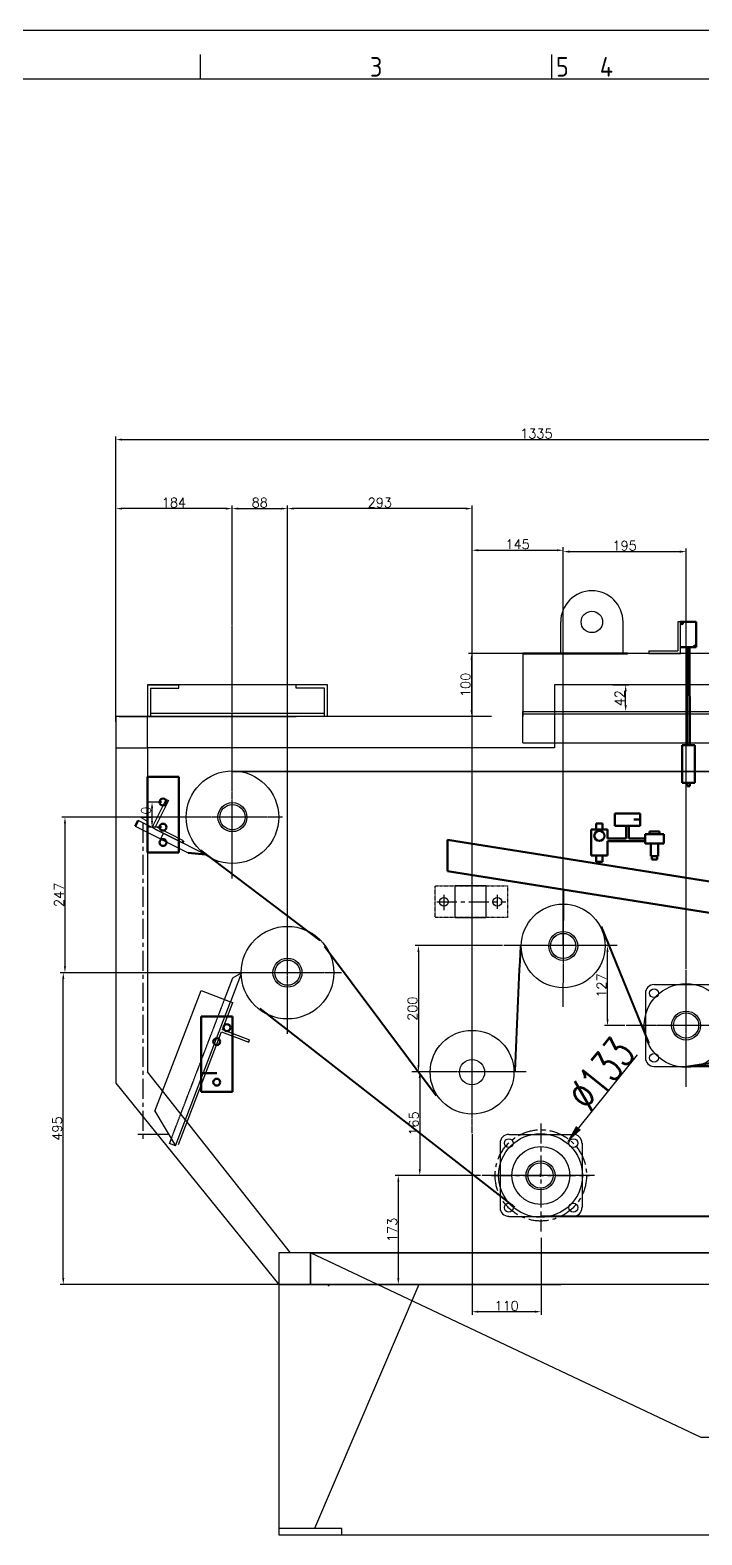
# Model space of a CAD drawing. Header units: inches. Extents: x -166203 to -65610, y -6981 to 11093.
# Drawn here: x -89611 to -88545, y 5193 to 7583 of the extents above; entities that cross this region are included whole.
import ezdxf
from ezdxf.enums import TextEntityAlignment as Align

# ---------------------------------------------------------------- set-up
doc = ezdxf.new("R2010")
doc.units = ezdxf.units.IN
doc.header["$MEASUREMENT"] = 0
doc.linetypes.add('CENTERX2', pattern=[101.6, 63.5, -12.7, 12.7, -12.7])
doc.linetypes.add('HIDDEN2', pattern=[0.1875, 0.125, -0.0625])
doc.layers.get('0').update_dxf_attribs({"lineweight": 25})
doc.layers.get('Defpoints').update_dxf_attribs({"color": 5})
doc.layers.add('BODY', color=4, linetype='Continuous', lineweight=50)
doc.layers.add('图层2', color=3, linetype='Continuous', lineweight=40)
for name, color, linetype in [('FRAME035', 2, 'Continuous'), ('ZHU', 7, 'Continuous'), ('中心线', 1, 'CENTERX2'), ('细线', 30, 'Continuous'), ('虚线', 3, 'HIDDEN2')]:
    doc.layers.add(name, color=color, linetype=linetype)
doc.styles.add('ISOCP', font='isocp.shx')
doc.styles.get("Standard").update_dxf_attribs({"font": 'txt.shx', "bigfont": 'whgtxt.shx'})
doc.styles.add('宋体', font='txt.shx', dxfattribs={"width": 0.7, "bigfont": 'whgtxt.shx'})
doc.dimstyles.new('ISO-25', dxfattribs={"dimscale": 0, "dimtxt": 50, "dimasz": 30, "dimexe": 1.25, "dimexo": 0.625, "dimgap": 1, "dimtad": 1, "dimdec": 0, "dimzin": 1, "dimdsep": 46, "dimtxsty": '宋体', "dimcen": 2.5, "dimclrd": 4, "dimclre": 4, "dimclrt": 4, "dimadec": 0, "dimazin": 0, "dimtfac": 1, "dimtdec": 0, "dimtofl": 0, "dimtmove": 0, "dimatfit": 3, "dimfxl": 0, "dimtolj": 1, "dimtzin": 1, "dimarcsym": 0})
doc.dimstyles.get("Standard").update_dxf_attribs({"dimtxt": 15, "dimasz": 10, "dimexe": 5, "dimexo": 2, "dimgap": 2, "dimtad": 1, "dimdec": 0, "dimzin": 0, "dimdsep": 46, "dimtxsty": 'Standard', "dimcen": 0.09, "dimclrd": 4, "dimclre": 4, "dimclrt": 4, "dimadec": 1, "dimazin": 0, "dimtfac": 1, "dimtdec": 0, "dimtofl": 0, "dimtmove": 0, "dimatfit": 3, "dimfxl": 0, "dimtolj": 1, "dimtzin": 0, "dimarcsym": 0})

# ---------------------------------------------------------------- blocks, each defined once
blk = doc.blocks.new('*D2')
at = {"layer": 'BODY', "color": 4, "lineweight": -2, "ltscale": 0.5}
for p, q in [((-89205, 6086.4), (-89563.9, 6086.4)), ((-89558.9, 5601.4), (-89558.9, 6076.4)), ((-89218.5, 5591.4), (-89563.9, 5591.4))]:
    blk.add_line(p, q, dxfattribs=at)
at = {"layer": 'BODY', "color": 4, "ltscale": 0.5}
for points in [[(-89560.5, 6076.4), (-89557.2, 6076.4), (-89558.9, 6086.4)], [(-89560.5, 5601.4), (-89557.2, 5601.4), (-89558.9, 5591.4)]]:
    blk.add_solid(points, dxfattribs=at)
at = {"layer": 'Defpoints', "color": 0, "ltscale": 0.5}
for p in [(-89558.9, 6086.4), (-89203, 6086.4), (-89216.5, 5591.4)]:
    blk.add_point(p, dxfattribs=at)
at = {"layer": 'BODY', "color": 4, "ltscale": 0.5, "insert": (-89568.4, 5838.9), "char_height": 15, "attachment_point": 5, "rotation": 90}
blk.add_mtext('\\A1;495', dxfattribs=at)
blk = doc.blocks.new('*D3')
at = {"layer": 'BODY', "color": 4, "lineweight": -2, "ltscale": 0.5}
for p, q in [((-89291, 6727.1), (-89291, 6828.4)), ((-89281, 6823.4), (-89213, 6823.4)), ((-89203, 6088.4), (-89203, 6828.4))]:
    blk.add_line(p, q, dxfattribs=at)
at = {"layer": 'BODY', "color": 4, "ltscale": 0.5}
for points in [[(-89281, 6825.1), (-89281, 6821.8), (-89291, 6823.4)], [(-89213, 6825.1), (-89213, 6821.8), (-89203, 6823.4)]]:
    blk.add_solid(points, dxfattribs=at)
at = {"layer": 'Defpoints', "color": 0, "ltscale": 0.5}
for p in [(-89203, 6823.4), (-89291, 6725.1), (-89203, 6086.4)]:
    blk.add_point(p, dxfattribs=at)
at = {"layer": 'BODY', "color": 4, "ltscale": 0.5, "insert": (-89247, 6832.9), "char_height": 15, "attachment_point": 5}
blk.add_mtext('\\A1;88', dxfattribs=at)
blk = doc.blocks.new('*D4')
at = {"layer": 'BODY', "color": 4, "lineweight": -2, "ltscale": 0.5}
for p, q in [((-89203, 6089.1), (-89203, 6828.4)), ((-88920.1, 6823.4), (-89193, 6823.4)), ((-88910.1, 5930.3), (-88910.1, 6828.4))]:
    blk.add_line(p, q, dxfattribs=at)
at = {"layer": 'BODY', "color": 4, "ltscale": 0.5}
for points in [[(-89193, 6825.1), (-89193, 6821.8), (-89203, 6823.4)], [(-88920.1, 6825.1), (-88920.1, 6821.8), (-88910.1, 6823.4)]]:
    blk.add_solid(points, dxfattribs=at)
at = {"layer": 'Defpoints', "color": 0, "ltscale": 0.5}
for p in [(-89203, 6823.4), (-89203, 6087.1), (-88910.1, 5928.3)]:
    blk.add_point(p, dxfattribs=at)
at = {"layer": 'BODY', "color": 4, "ltscale": 0.5, "insert": (-89056.5, 6832.9), "char_height": 15, "attachment_point": 5}
blk.add_mtext('\\A1;293', dxfattribs=at)
blk = doc.blocks.new('*D5')
at = {"layer": 'BODY', "color": 4, "lineweight": -2, "ltscale": 0.5}
for p, q in [((-88910.1, 6144.7), (-88910.1, 6762.3)), ((-88900.1, 6757.3), (-88775.4, 6757.3)), ((-88765.4, 6130.8), (-88765.4, 6762.3))]:
    blk.add_line(p, q, dxfattribs=at)
at = {"layer": 'BODY', "color": 4, "ltscale": 0.5}
for points in [[(-88900.1, 6759), (-88900.1, 6755.6), (-88910.1, 6757.3)], [(-88775.4, 6759), (-88775.4, 6755.6), (-88765.4, 6757.3)]]:
    blk.add_solid(points, dxfattribs=at)
at = {"layer": 'Defpoints', "color": 0, "ltscale": 0.5}
for p in [(-88765.4, 6757.3), (-88910.1, 6142.7), (-88765.4, 6128.8)]:
    blk.add_point(p, dxfattribs=at)
at = {"layer": 'BODY', "color": 4, "ltscale": 0.5, "insert": (-88837.7, 6766.8), "char_height": 15, "attachment_point": 5}
blk.add_mtext('\\A1;145', dxfattribs=at)
blk = doc.blocks.new('*D6')
at = {"layer": 'BODY', "color": 4, "lineweight": -2, "ltscale": 0.5}
for p, q in [((-88861.7, 6129.4), (-89000.2, 6129.4)), ((-88995.2, 6119.4), (-88995.2, 5939)), ((-88980.1, 5929), (-89000.2, 5929))]:
    blk.add_line(p, q, dxfattribs=at)
at = {"layer": 'BODY', "color": 4, "ltscale": 0.5}
for points in [[(-88996.8, 6119.4), (-88993.5, 6119.4), (-88995.2, 6129.4)], [(-88996.8, 5939), (-88993.5, 5939), (-88995.2, 5929)]]:
    blk.add_solid(points, dxfattribs=at)
at = {"layer": 'Defpoints', "color": 0, "ltscale": 0.5}
for p in [(-88859.7, 6129.4), (-88995.2, 5929), (-88978.1, 5929)]:
    blk.add_point(p, dxfattribs=at)
at = {"layer": 'BODY', "color": 4, "ltscale": 0.5, "insert": (-89004.7, 6029.2), "char_height": 15, "attachment_point": 5, "rotation": 90}
blk.add_mtext('\\A1;200', dxfattribs=at)
blk = doc.blocks.new('*D7')
at = {"layer": 'BODY', "color": 4, "lineweight": -2, "ltscale": 0.5}
for p, q in [((-88969.3, 5929), (-88998, 5929)), ((-88993, 5919), (-88993, 5774.4)), ((-88896.7, 5764.4), (-88998, 5764.4))]:
    blk.add_line(p, q, dxfattribs=at)
at = {"layer": 'BODY', "color": 4, "ltscale": 0.5}
for points in [[(-88994.7, 5919), (-88991.4, 5919), (-88993, 5929)], [(-88994.7, 5774.4), (-88991.4, 5774.4), (-88993, 5764.4)]]:
    blk.add_solid(points, dxfattribs=at)
at = {"layer": 'Defpoints', "color": 0, "ltscale": 0.5}
for p in [(-88967.3, 5929), (-88993, 5764.4), (-88894.7, 5764.4)]:
    blk.add_point(p, dxfattribs=at)
at = {"layer": 'BODY', "color": 4, "ltscale": 0.5, "insert": (-89002.5, 5846.7), "char_height": 15, "attachment_point": 5, "rotation": 90}
blk.add_mtext('\\A1;165', dxfattribs=at)
blk = doc.blocks.new('*D8')
at = {"layer": 'BODY', "color": 4, "lineweight": -2, "ltscale": 0.5}
for p, q in [((-88681.5, 6129.4), (-88700.1, 6129.4)), ((-88695.1, 6012.4), (-88695.1, 6119.4)), ((-88667.7, 6002.4), (-88700.1, 6002.4))]:
    blk.add_line(p, q, dxfattribs=at)
at = {"layer": 'BODY', "color": 4, "ltscale": 0.5}
for points in [[(-88696.7, 6119.4), (-88693.4, 6119.4), (-88695.1, 6129.4)], [(-88696.7, 6012.4), (-88693.4, 6012.4), (-88695.1, 6002.4)]]:
    blk.add_solid(points, dxfattribs=at)
at = {"layer": 'Defpoints', "color": 0, "ltscale": 0.5}
for p in [(-88695.1, 6129.4), (-88679.5, 6129.4), (-88665.7, 6002.4)]:
    blk.add_point(p, dxfattribs=at)
at = {"layer": 'BODY', "color": 4, "ltscale": 0.5, "insert": (-88704.6, 6065.9), "char_height": 15, "attachment_point": 5, "rotation": 90}
blk.add_mtext('\\A1;127', dxfattribs=at)
blk = doc.blocks.new('*D9')
at = {"layer": 'BODY', "color": 4, "lineweight": -2, "ltscale": 0.5}
for p, q in [((-88765.4, 6197.3), (-88765.4, 6760.1)), ((-88755.4, 6755.1), (-88580.4, 6755.1)), ((-88570.4, 6092.2), (-88570.4, 6760.1))]:
    blk.add_line(p, q, dxfattribs=at)
at = {"layer": 'BODY', "color": 4, "ltscale": 0.5}
for points in [[(-88755.4, 6756.8), (-88755.4, 6753.4), (-88765.4, 6755.1)], [(-88580.4, 6756.8), (-88580.4, 6753.4), (-88570.4, 6755.1)]]:
    blk.add_solid(points, dxfattribs=at)
at = {"layer": 'Defpoints', "color": 0, "ltscale": 0.5}
for p in [(-88570.4, 6755.1), (-88765.4, 6195.3), (-88570.4, 6090.2)]:
    blk.add_point(p, dxfattribs=at)
at = {"layer": 'BODY', "color": 4, "ltscale": 0.5, "insert": (-88667.9, 6764.6), "char_height": 15, "attachment_point": 5}
blk.add_mtext('\\A1;195', dxfattribs=at)
blk = doc.blocks.new('*D10')
at = {"layer": 'BODY', "color": 4, "lineweight": -2, "ltscale": 0.5}
for p, q in [((-88910.1, 5829.7), (-88910.1, 5542.9)), ((-88800.4, 5665.2), (-88800.4, 5542.9)), ((-88810.4, 5547.9), (-88900.1, 5547.9))]:
    blk.add_line(p, q, dxfattribs=at)
at = {"layer": 'BODY', "color": 4, "ltscale": 0.5}
for points in [[(-88900.1, 5549.6), (-88900.1, 5546.3), (-88910.1, 5547.9)], [(-88810.4, 5549.6), (-88810.4, 5546.3), (-88800.4, 5547.9)]]:
    blk.add_solid(points, dxfattribs=at)
at = {"layer": 'Defpoints', "color": 0, "ltscale": 0.5}
for p in [(-88910.1, 5831.7), (-88800.4, 5667.2), (-88910.1, 5547.9)]:
    blk.add_point(p, dxfattribs=at)
at = {"layer": 'BODY', "color": 4, "ltscale": 0.5, "insert": (-88855.2, 5557.4), "char_height": 15, "attachment_point": 5}
blk.add_mtext('\\A1;110', dxfattribs=at)
blk = doc.blocks.new('*D11')
at = {"layer": 'BODY', "color": 4, "lineweight": -2, "ltscale": 0.5}
for p, q in [((-89475.4, 6591.3), (-89475.4, 6938)), ((-89465.4, 6933), (-88150.4, 6933)), ((-88140.4, 6438.2), (-88140.4, 6938))]:
    blk.add_line(p, q, dxfattribs=at)
at = {"layer": 'BODY', "color": 4, "ltscale": 0.5}
for points in [[(-89465.4, 6934.7), (-89465.4, 6931.4), (-89475.4, 6933)], [(-88150.4, 6934.7), (-88150.4, 6931.4), (-88140.4, 6933)]]:
    blk.add_solid(points, dxfattribs=at)
at = {"layer": 'Defpoints', "color": 0, "ltscale": 0.5}
for p in [(-88140.4, 6933), (-89475.4, 6589.3), (-88140.4, 6436.2)]:
    blk.add_point(p, dxfattribs=at)
at = {"layer": 'BODY', "color": 4, "ltscale": 0.5, "insert": (-88807.9, 6942.5), "char_height": 15, "attachment_point": 5}
blk.add_mtext('\\A1;1335', dxfattribs=at)
blk = doc.blocks.new('*D16')
at = {"layer": 'BODY', "color": 4, "lineweight": -2, "ltscale": 0.5}
for p, q in [((-89475.4, 6484.6), (-89475.4, 6828.4)), ((-89301, 6823.4), (-89465.4, 6823.4)), ((-89291, 6727.1), (-89291, 6828.4))]:
    blk.add_line(p, q, dxfattribs=at)
at = {"layer": 'BODY', "color": 4, "ltscale": 0.5}
for points in [[(-89465.4, 6825.1), (-89465.4, 6821.8), (-89475.4, 6823.4)], [(-89301, 6825.1), (-89301, 6821.8), (-89291, 6823.4)]]:
    blk.add_solid(points, dxfattribs=at)
at = {"layer": 'Defpoints', "color": 0, "ltscale": 0.5}
for p in [(-89475.4, 6823.4), (-89291, 6725.1), (-89475.4, 6482.6)]:
    blk.add_point(p, dxfattribs=at)
at = {"layer": 'BODY', "color": 4, "ltscale": 0.5, "insert": (-89383.2, 6832.9), "char_height": 15, "attachment_point": 5}
blk.add_mtext('\\A1;184', dxfattribs=at)
blk = doc.blocks.new('*D17')
at = {"layer": 'BODY', "color": 4, "lineweight": -2, "ltscale": 0.5}
for p, q in [((-88966.2, 5764.4), (-89032.1, 5764.4)), ((-89027.1, 5754.4), (-89027.1, 5601.4)), ((-88959, 5591.4), (-89032.1, 5591.4))]:
    blk.add_line(p, q, dxfattribs=at)
at = {"layer": 'BODY', "color": 4, "ltscale": 0.5}
for points in [[(-89028.8, 5754.4), (-89025.4, 5754.4), (-89027.1, 5764.4)], [(-89028.8, 5601.4), (-89025.4, 5601.4), (-89027.1, 5591.4)]]:
    blk.add_solid(points, dxfattribs=at)
at = {"layer": 'Defpoints', "color": 0, "ltscale": 0.5}
for p in [(-88964.2, 5764.4), (-89027.1, 5591.4), (-88957, 5591.4)]:
    blk.add_point(p, dxfattribs=at)
at = {"layer": 'BODY', "color": 4, "ltscale": 0.5, "insert": (-89036.6, 5677.9), "char_height": 15, "attachment_point": 5, "rotation": 90}
blk.add_mtext('\\A1;173', dxfattribs=at)
blk = doc.blocks.new('*D21')
at = {"layer": 'BODY', "color": 4, "lineweight": -2, "ltscale": 0.5}
for p, q in [((-89377.4, 6333.4), (-89561.2, 6333.4)), ((-89556.2, 6323.4), (-89556.2, 6096.4)), ((-89520, 6086.4), (-89561.2, 6086.4))]:
    blk.add_line(p, q, dxfattribs=at)
at = {"layer": 'BODY', "color": 4, "ltscale": 0.5}
for points in [[(-89557.8, 6323.4), (-89554.5, 6323.4), (-89556.2, 6333.4)], [(-89557.8, 6096.4), (-89554.5, 6096.4), (-89556.2, 6086.4)]]:
    blk.add_solid(points, dxfattribs=at)
at = {"layer": 'Defpoints', "color": 0, "ltscale": 0.5}
for p in [(-89375.4, 6333.4), (-89556.2, 6086.4), (-89518, 6086.4)]:
    blk.add_point(p, dxfattribs=at)
at = {"layer": 'BODY', "color": 4, "ltscale": 0.5, "insert": (-89565.7, 6209.9), "char_height": 15, "attachment_point": 5, "rotation": 90}
blk.add_mtext('\\A1;247', dxfattribs=at)
blk = doc.blocks.new('*D22')
at = {"color": 4, "lineweight": -2, "ltscale": 0.5}
for p, q in [((-88648.1, 5955.8), (-88741.1, 5839.8)), ((-88803.9, 5764.4), (-88798.9, 5764.4)), ((-88801.4, 5761.9), (-88801.4, 5766.9))]:
    blk.add_line(p, q, dxfattribs=at)
at = {"color": 4, "ltscale": 0.5}
blk.add_solid([(-88745, 5842.9), (-88737.2, 5836.7), (-88759.8, 5816.4)], dxfattribs=at)
at = {"layer": 'Defpoints', "color": 0, "ltscale": 0.5}
for p in [(-88759.8, 5816.4), (-88842.9, 5712.5)]:
    blk.add_point(p, dxfattribs=at)
at = {"color": 4, "ltscale": 0.5, "insert": (-88705.5, 5925.8), "char_height": 50, "attachment_point": 5, "rotation": 51.3201, "style": '宋体'}
blk.add_mtext('\\A1;∅133', dxfattribs=at)
blk = doc.blocks.new('*D55')
at = {"color": 4, "lineweight": -2, "ltscale": 0.5}
for p, q in [((-88821.9, 6593.4), (-88915.8, 6593.4)), ((-88910.8, 6583.4), (-88910.8, 6503.4)), ((-88911.1, 6493.4), (-88915.8, 6493.4))]:
    blk.add_line(p, q, dxfattribs=at)
at = {"color": 4, "ltscale": 0.5}
for points in [[(-88912.5, 6583.4), (-88909.1, 6583.4), (-88910.8, 6593.4)], [(-88912.5, 6503.4), (-88909.1, 6503.4), (-88910.8, 6493.4)]]:
    blk.add_solid(points, dxfattribs=at)
at = {"layer": 'Defpoints', "color": 0, "ltscale": 0.5}
for p in [(-88819.9, 6593.4), (-88910.8, 6493.4), (-88909.1, 6493.4)]:
    blk.add_point(p, dxfattribs=at)
at = {"color": 4, "ltscale": 0.5, "insert": (-88920.3, 6543.4), "char_height": 15, "attachment_point": 5, "rotation": 90}
blk.add_mtext('\\A1;100', dxfattribs=at)
blk = doc.blocks.new('*D248')
at = {"color": 4, "lineweight": -2, "ltscale": 0.5}
for p, q in [((-89402.4, 6357.4), (-89423, 6357.4)), ((-89418, 6327.5), (-89418, 6347.4)), ((-89402.4, 6317.5), (-89423, 6317.5))]:
    blk.add_line(p, q, dxfattribs=at)
at = {"color": 4, "ltscale": 0.5}
for points in [[(-89419.6, 6347.4), (-89416.3, 6347.4), (-89418, 6357.4)], [(-89419.6, 6327.5), (-89416.3, 6327.5), (-89418, 6317.5)]]:
    blk.add_solid(points, dxfattribs=at)
at = {"layer": 'Defpoints', "color": 0, "ltscale": 0.5}
for p in [(-89418, 6357.4), (-89400.4, 6357.4), (-89400.4, 6317.5)]:
    blk.add_point(p, dxfattribs=at)
at = {"color": 4, "ltscale": 0.5, "insert": (-89427.5, 6337.5), "char_height": 15, "attachment_point": 5, "rotation": 90}
blk.add_mtext('\\A1;40', dxfattribs=at)
blk = doc.blocks.new('*D280')
at = {"layer": 'Defpoints', "color": 0, "ltscale": 0.5}
for p in [(-88688.7, 6543.4), (-88666.3, 6543.4), (-88688.6, 6501.4)]:
    blk.add_point(p, dxfattribs=at)
at = {"layer": '图层2', "color": 4, "lineweight": -2, "ltscale": 0.5}
for p, q in [((-88686.7, 6543.4), (-88661.3, 6543.4)), ((-88666.3, 6511.4), (-88666.3, 6533.4)), ((-88686.6, 6501.4), (-88661.3, 6501.4))]:
    blk.add_line(p, q, dxfattribs=at)
at = {"layer": '图层2', "color": 4, "ltscale": 0.5}
for points in [[(-88667.9, 6533.4), (-88664.6, 6533.4), (-88666.3, 6543.4)], [(-88667.9, 6511.4), (-88664.6, 6511.4), (-88666.3, 6501.4)]]:
    blk.add_solid(points, dxfattribs=at)
at = {"layer": '图层2', "color": 4, "ltscale": 0.5, "insert": (-88675.8, 6522.4), "char_height": 15, "attachment_point": 5, "rotation": 90}
blk.add_mtext('\\A1;42', dxfattribs=at)

msp = doc.modelspace()

# ---------------------------------------------------------------- linework, layer by layer
at = {"color": 3, "linetype": 'Continuous'}
for p, q in [((-89341.1, 7505.6), (-89341.1, 7544.5)), ((-88783.2, 7505.6), (-88783.2, 7544.5))]:
    msp.add_line(p, q, dxfattribs=at)
at = {"color": 2, "linetype": 'Continuous'}
msp.add_line((-85795.5, 7505.6), (-93710.2, 7505.6), dxfattribs=at)
at = {"ltscale": 0.03}
for p, q in [((-87375.4, 6593.4), (-88829.4, 6593.4)), ((-88829.4, 6593.4), (-88829.4, 6493.4)), ((-87425.4, 6543.4), (-88779.4, 6543.4)), ((-88779.4, 6543.4), (-88779.4, 6493.4)), ((-88879.4, 6493.4), (-89475.4, 6493.4)), ((-89475.4, 6493.4), (-89475.4, 5910.8)), ((-88779.4, 6493.4), (-88779.4, 6443.4)), ((-88829.4, 6443.4), (-89425.4, 6443.4)), ((-89425.4, 6443.4), (-89425.4, 5928.8)), ((-88779.4, 6443.4), (-88829.4, 6443.4)), ((-89475.4, 5910.8), (-89216.5, 5591.4)), ((-87425.4, 5641.4), (-89198, 5641.4)), ((-87375.4, 5591.4), (-89216.5, 5591.4)), ((-89216.5, 5591.4), (-89216.5, 5193.4)), ((-89216.5, 5591.4), (-88769.4, 5591.4)), ((-88994.6, 5591.4), (-89160.3, 5203.4)), ((-89216.5, 5193.4), (-87360, 5193.4)), ((-89216.5, 5193.4), (-89116.5, 5193.4))]:
    msp.add_line(p, q, dxfattribs=at)
at = {"ltscale": 0.5}
for p, q in [((-89289.7, 6078.3), (-89275.9, 6086.4)), ((-88634.9, 6053.7), (-88634.9, 5951.2)), ((-88621.2, 6067.4), (-88518.7, 6067.4)), ((-88621.2, 5937.4), (-88518.7, 5937.4)), ((-89391.6, 5829.6), (-89440.4, 5829.6)), ((-88865.5, 5815.7), (-88865.5, 5713.2)), ((-88851.8, 5829.4), (-88749.3, 5829.4)), ((-88735.5, 5815.7), (-88735.5, 5713.2)), ((-88851.8, 5699.4), (-88749.3, 5699.4)), ((-89116.5, 5203.4), (-89216.5, 5203.4)), ((-89116.5, 5193.4), (-89116.5, 5203.4))]:
    msp.add_line(p, q, dxfattribs=at)
at = {"ltscale": 2}
for p, q in [((-88546.6, 5348.3), (-89166.5, 5641.4)), ((-88428.2, 5348.3), (-88546.6, 5348.3))]:
    msp.add_line(p, q, dxfattribs=at)
at = {"ltscale": 0.5}
for centre, radius in [((-88954.7, 6198.9), 7), ((-88870, 6198.9), 7), ((-88621.2, 6053.7), 7), ((-88621.2, 5951.2), 7), ((-88851.8, 5815.7), 7), ((-88800.9, 5764.4), 46), ((-88749.3, 5815.7), 7), ((-88851.8, 5713.2), 7), ((-88749.3, 5713.2), 7)]:
    msp.add_circle(centre, radius, dxfattribs=at)
for centre, start, end in [((-88621.2, 6053.7), 90, 180), ((-88621.2, 5951.2), 180, 270), ((-88851.8, 5815.7), 90, 180), ((-88749.3, 5815.7), 360, 90), ((-88851.8, 5713.2), 180, 270), ((-88749.3, 5713.2), 270, 0)]:
    msp.add_arc(centre, 13.7, start, end, dxfattribs=at)
at = {"layer": 'BODY', "ltscale": 2}
for p, q in [((-88579.4, 6643.4), (-88554.4, 6643.4)), ((-88554.4, 6643.4), (-88554.4, 6603.4)), ((-88554.4, 6603.4), (-88579.4, 6603.4)), ((-88579.4, 6603.4), (-88559.4, 6603.4)), ((-88579.4, 6603.4), (-88559.4, 6603.4)), ((-88579.4, 6603.4), (-88566.9, 6603.4)), ((-88568.9, 6603.4), (-88568.6, 6447.7)), ((-88564.9, 6603.4), (-88564.6, 6447.7)), ((-88829.4, 6593.4), (-88663.4, 6593.4)), ((-88576.5, 6427.7), (-88576.5, 6447.7)), ((-88576.5, 6447.7), (-88556.5, 6447.7)), ((-88556.5, 6447.7), (-88556.5, 6387.7)), ((-88576.5, 6387.7), (-88576.5, 6427.7)), ((-88568.5, 6407.7), (-88568.5, 6407.7)), ((-88564.5, 6407.7), (-88564.5, 6407.7)), ((-89425.4, 6397.4), (-89375.4, 6397.4)), ((-89425.4, 6277.4), (-89425.4, 6397.4)), ((-89425.4, 6397.4), (-89400.4, 6397.4)), ((-89375.4, 6397.4), (-89375.4, 6277.4)), ((-88566.5, 6387.7), (-88576.5, 6387.7)), ((-88568.6, 6387.7), (-88568.6, 6382.7)), ((-88568.6, 6382.7), (-88564.6, 6382.7)), ((-88568.5, 6387.7), (-88566.5, 6387.7)), ((-88566.5, 6387.7), (-88556.5, 6387.7)), ((-88564.6, 6382.7), (-88564.6, 6387.7)), ((-88663.4, 6339.4), (-88683.4, 6339.4)), ((-88683.4, 6339.4), (-88683.4, 6319.4)), ((-88643.4, 6339.4), (-88663.4, 6339.4)), ((-88643.4, 6319.4), (-88643.4, 6339.4)), ((-89440.2, 6328), (-89444.6, 6319)), ((-88695.2, 6313.7), (-88720.9, 6313.7)), ((-88720.9, 6313.7), (-88720.9, 6272.3)), ((-88708, 6323.2), (-88713, 6323.2)), ((-88713, 6323.2), (-88713, 6313.7)), ((-88695.2, 6313.7), (-88708.2, 6313.7)), ((-88708, 6323.2), (-88703, 6323.2)), ((-88703, 6323.2), (-88703, 6313.7)), ((-88695.2, 6299.5), (-88695.2, 6313.7)), ((-88683.4, 6319.4), (-88643.4, 6319.4)), ((-88665.4, 6319.4), (-88665.4, 6299.5)), ((-88661.4, 6319.4), (-88661.4, 6299.5)), ((-88643.4, 6329.4), (-88653.4, 6329.4)), ((-88628.6, 6306.6), (-88628.6, 6310.6)), ((-88628.6, 6310.6), (-88612.6, 6310.6)), ((-88612.6, 6310.6), (-88612.6, 6306.6)), ((-89367.8, 6296), (-89369.6, 6292.5)), ((-88949.1, 6297.5), (-88949.1, 6247.5)), ((-88949.1, 6297.5), (-88468.4, 6221.1)), ((-88694.3, 6299.5), (-88695.2, 6299.5)), ((-88695.2, 6289.2), (-88695.2, 6295.5)), ((-88694.3, 6295.5), (-88695.2, 6295.5)), ((-88695.2, 6289.2), (-88695.2, 6285.2)), ((-88675.4, 6299.5), (-88694.3, 6299.5)), ((-88675.4, 6295.5), (-88694.3, 6295.5)), ((-88665.4, 6299.5), (-88675.4, 6299.5)), ((-88665.4, 6295.5), (-88675.4, 6295.5)), ((-88665.4, 6295.5), (-88635.5, 6295.5)), ((-88661.4, 6299.5), (-88635.5, 6299.5)), ((-88635.5, 6291.4), (-88635.5, 6306.6)), ((-88635.5, 6306.6), (-88605.7, 6306.6)), ((-88635.5, 6306.6), (-88620.5, 6306.6)), ((-88605.7, 6291.4), (-88635.5, 6291.4)), ((-88620.6, 6306.6), (-88628.6, 6306.6)), ((-88620.5, 6291.4), (-88626.5, 6291.4)), ((-88626.5, 6291.4), (-88626.5, 6281.4)), ((-88614.5, 6271.4), (-88614.5, 6291.4)), ((-88605.7, 6306.6), (-88605.7, 6291.4)), ((-89375.4, 6277.4), (-89425.4, 6277.4)), ((-89425.4, 6277.4), (-89400.4, 6277.4)), ((-89425.4, 6277.4), (-89416.4, 6277.4)), ((-89416.4, 6277.4), (-89410.9, 6277.4)), ((-89333, 6274), (-89360.7, 6276.8)), ((-88720.9, 6272.3), (-88695.2, 6272.3)), ((-88713, 6272.3), (-88713, 6262.3)), ((-88713, 6262.3), (-88703, 6262.3)), ((-88703, 6262.3), (-88703, 6272.3)), ((-88695.2, 6285.2), (-88695.2, 6272.3)), ((-88626.5, 6281.4), (-88626.5, 6271.4)), ((-88626.5, 6271.4), (-88620.5, 6271.4)), ((-88624.5, 6271.2), (-88624.5, 6271.4)), ((-88624.5, 6271.2), (-88624.5, 6266.2)), ((-88624.5, 6266.2), (-88616.5, 6266.2)), ((-88620.5, 6271.4), (-88614.5, 6271.4)), ((-88616.5, 6266.2), (-88616.5, 6271.4)), ((-88949.1, 6247.5), (-88468.4, 6171.1)), ((-89340.2, 5896.9), (-89340.2, 6016.9)), ((-89290.2, 6016.9), (-89290.2, 5896.9)), ((-89340.2, 5926.9), (-89315.2, 5926.9)), ((-89290.2, 5896.9), (-89340.2, 5896.9))]:
    msp.add_line(p, q, dxfattribs=at)
at = {"layer": 'BODY', "ltscale": 0.5}
msp.add_line((-89340.2, 6016.9), (-89290.2, 6016.9), dxfattribs=at)
at = {"layer": 'BODY', "ltscale": 2}
for centre, radius in [((-88576.6, 6641.4), 1.33), ((-88556.6, 6605.1), 0.942), ((-89400.4, 6357.4), 5.5), ((-89400.4, 6317.5), 5.5), ((-88708, 6303.7), 8), ((-89400.4, 6293.1), 5.5), ((-89299.1, 5999.1), 5.5), ((-89299.1, 5999.1), 5.5), ((-89315.2, 5976.9), 5.5), ((-89315.2, 5912.5), 5.5)]:
    msp.add_circle(centre, radius, dxfattribs=at)
at = {"layer": 'FRAME035', "color": 3}
msp.add_line((-93787.9, 7583.4), (-85717.7, 7583.4), dxfattribs=at)
at = {"layer": 'FRAME035', "ltscale": 2}
for p, q in [((-89417.8, 6316.7), (-89395.4, 6361.4)), ((-89391.8, 6359.6), (-89412.4, 6318.5)), ((-89395.4, 6361.4), (-89391.8, 6359.6)), ((-89444.6, 6319), (-89360.7, 6276.8)), ((-89332.9, 6274.1), (-89440.2, 6328)), ((-89414.2, 6314.9), (-89369.6, 6292.5)), ((-89367.8, 6296), (-89412.4, 6318.5)), ((-89399.9, 6307.7), (-89404.4, 6298.8)), ((-88949.1, 6297.5), (-88468.4, 6221.1)), ((-89338.8, 6274), (-89338.7, 6274.1)), ((-89302.9, 6043.8), (-89289.7, 6078.3)), ((-89275.9, 6086.4), (-89293.5, 6040.3)), ((-89390.3, 5815), (-89386.2, 5825.6)), ((-89380.9, 5811.4), (-89390.3, 5815)), ((-89139.7, 5591.4), (-89137, 5589.2))]:
    msp.add_line(p, q, dxfattribs=at)
at = {"layer": 'ZHU', "ltscale": 2}
for p, q in [((-89198, 5641.4), (-89425.4, 5928.8)), ((-89166.5, 5641.4), (-89166.5, 5591.4)), ((-89166.5, 5641.4), (-88253.4, 5641.4))]:
    msp.add_line(p, q, dxfattribs=at)
at = {"layer": '中心线', "ltscale": 0.04}
for p, q in [((-89291, 6236.2), (-89291, 6743.4)), ((-89211.1, 6333.4), (-89392.3, 6333.4)), ((-88765.4, 6032.1), (-88764.4, 6217.1)), ((-89203, 5989.2), (-89203, 6174.2)), ((-88679.5, 6129.4), (-88859.7, 6129.4)), ((-89117.1, 6086.4), (-89298.3, 6086.4)), ((-88570.4, 5905.2), (-88570.4, 6090.2)), ((-88910.1, 5831.7), (-88910.1, 6016.7)), ((-88484.5, 6002.4), (-88665.7, 6002.4)), ((-88824.2, 5929), (-89005.4, 5929)), ((-88715.5, 5764.4), (-88894.7, 5764.4))]:
    msp.add_line(p, q, dxfattribs=at)
at = {"layer": '中心线', "ltscale": 0.5}
for p, q in [((-89432.5, 6324.1), (-89432.5, 5816.1)), ((-88966.2, 6198.9), (-88856.5, 6198.9)), ((-88954.7, 6209.9), (-88954.7, 6185.5)), ((-88870, 6209.9), (-88870, 6187.8)), ((-88800.9, 5847), (-88800.9, 5675.2)), ((-88879.3, 5764.4), (-88723.4, 5764.4))]:
    msp.add_line(p, q, dxfattribs=at)
msp.add_circle((-88800.9, 5764.4), 72.5, dxfattribs=at)
at = {"layer": '图层2', "ltscale": 2}
for p, q in [((-89290.4, 6406.4), (-88140.4, 6405.4)), ((-89340.8, 6280.7), (-89151.4, 6137.3)), ((-89144.1, 6128.7), (-88967, 5891.1)), ((-87619.6, 6084.2), (-88570.4, 5936.6)), ((-88842, 5713.7), (-89246.6, 6029.7)), ((-88570.4, 5936.6), (-87658.1, 6003.5)), ((-87989.4, 5699.4), (-88801.4, 5699.4))]:
    msp.add_line(p, q, dxfattribs=at)
msp.add_lwpolyline([(-88628.9, 5974.1), (-88704.8, 6159.8), (-88704.8, 6159.8)], dxfattribs=at)
msp.add_spline([(-88833.4, 6128.8), (-88842.1, 5930.1)], degree=3, dxfattribs=at)
at = {"layer": '细线', "ltscale": 2}
for p, q in [((-88769.4, 6593.4), (-88769.4, 6643.4)), ((-88670.4, 6593.4), (-88670.4, 6643.4)), ((-88579.4, 6643.4), (-88583.4, 6643.4)), ((-88583.4, 6643.4), (-88583.4, 6597.4)), ((-88579.4, 6593.4), (-88579.4, 6643.4)), ((-88629.4, 6597.4), (-88583.4, 6597.4)), ((-88629.4, 6597.4), (-88629.4, 6593.4)), ((-88769.4, 6593.4), (-88670.4, 6593.4)), ((-88769.4, 6593.4), (-88724.9, 6593.4)), ((-88769.4, 6593.4), (-88719.9, 6593.4)), ((-88629.4, 6593.4), (-88579.4, 6593.4)), ((-89139.4, 6543.4), (-89425.4, 6543.4)), ((-89425.4, 6543.4), (-89425.4, 6493.4)), ((-89425.4, 6543.4), (-89375.4, 6543.4)), ((-89420.4, 6538.4), (-89375.4, 6538.4)), ((-89420.4, 6538.4), (-89420.4, 6493.4)), ((-89375.4, 6538.4), (-89375.4, 6543.4)), ((-89189.4, 6543.4), (-89239.4, 6543.4)), ((-89189.4, 6538.4), (-89189.4, 6543.4)), ((-89144.4, 6538.4), (-89189.4, 6538.4)), ((-89144.4, 6493.4), (-89144.4, 6538.4)), ((-89139.4, 6493.4), (-89139.4, 6543.4)), ((-88829.4, 6501.4), (-88129.4, 6501.4)), ((-88829.4, 6451.4), (-88829.4, 6501.4)), ((-89470.4, 6493.4), (-89189.4, 6493.4)), ((-89420.4, 6493.4), (-89425.4, 6493.4)), ((-89420.4, 6498.4), (-89144.4, 6498.4)), ((-88829.4, 6497.4), (-88129.4, 6497.4)), ((-88829.4, 6451.4), (-88130.4, 6451.4)), ((-89413.4, 5866.6), (-89340.2, 6058.1)), ((-89340.2, 6058.1), (-89293.5, 6040.2)), ((-89380.9, 5811.4), (-89293.5, 6040.3)), ((-89306.2, 5995.9), (-89289.8, 6038.9)), ((-89293.5, 6040.3), (-89289.8, 6038.9)), ((-88570.4, 6002.4), (-88570.4, 6002.4)), ((-89375.8, 5813.7), (-89307.6, 5992.2)), ((-89307.6, 5992.2), (-89264.6, 5975.8)), ((-89306.2, 5995.9), (-89263.2, 5979.5)), ((-89264.6, 5975.8), (-89263.2, 5979.5)), ((-89413.4, 5866.6), (-89380.9, 5811.4)), ((-89380.9, 5811.4), (-89366.6, 5848.8)), ((-89380.9, 5811.4), (-89366.6, 5848.8)), ((-89380.9, 5811.4), (-89366.6, 5848.8))]:
    msp.add_line(p, q, dxfattribs=at)
for centre, radius in [((-88719.9, 6643.4), 17), ((-89290.4, 6333.4), 73.5), ((-89290.4, 6333.4), 23), ((-89290.4, 6333.4), 20), ((-88765.4, 6128.8), 66.5), ((-89203, 6086.4), 73.5), ((-88765.4, 6128.8), 23), ((-88765.4, 6128.8), 20), ((-89203, 6086.4), 23), ((-89203, 6086.4), 20), ((-88570.4, 6002.4), 66.5), ((-88570.4, 6002.4), 23), ((-88570.4, 6002.4), 20), ((-88910.1, 5928.3), 66.5), ((-88910.1, 5928.3), 20), ((-88801.4, 5764.4), 66.5), ((-88801.4, 5764.4), 23), ((-88801.4, 5764.4), 20)]:
    msp.add_circle(centre, radius, dxfattribs=at)
msp.add_arc((-88719.9, 6643.4), 49.5, 0, 180, dxfattribs=at)
at = {"layer": '虚线', "ltscale": 2}
for p, q in [((-89450.4, 6493.4), (-89475.4, 6493.4)), ((-89475.4, 6493.4), (-89475.4, 6443.4)), ((-89425.4, 6493.4), (-89450.4, 6493.4)), ((-89425.4, 6443.4), (-89425.4, 6493.4)), ((-89475.4, 6443.4), (-89425.4, 6443.4)), ((-88912.4, 6224.1), (-88937.4, 6224.1)), ((-88937.4, 6224.1), (-88937.4, 6174.1)), ((-88887.4, 6224.1), (-88912.4, 6224.1)), ((-88887.4, 6174.1), (-88887.4, 6224.1)), ((-88937.4, 6174.1), (-88887.4, 6174.1)), ((-89387.4, 5822.5), (-89302.8, 6043.9)), ((-89191.5, 5641.4), (-89216.5, 5641.4)), ((-89216.5, 5641.4), (-89216.5, 5591.4)), ((-89166.5, 5641.4), (-89191.5, 5641.4)), ((-89166.5, 5591.4), (-89166.5, 5641.4)), ((-89216.5, 5591.4), (-89166.5, 5591.4))]:
    msp.add_line(p, q, dxfattribs=at)
at = {"layer": '虚线', "ltscale": 0.5}
msp.add_lwpolyline([(-88968.5, 6224.3), (-88853.6, 6224.3), (-88853.6, 6174.1), (-88968.5, 6174.1)], close=True, dxfattribs=at)

# ---------------------------------------------------------------- texts
at = {"color": 3, "linetype": 'Continuous', "style": 'ISOCP'}
for s, p in [('3', (-89062.2, 7525.1)), ('5', (-88766.7, 7525.1)), ('4', (-88696.8, 7525.1))]:
    msp.add_text(s, height=31.1, dxfattribs=at).set_placement(p, align=Align.MIDDLE)

# ---------------------------------------------------------------- dimensions: what is measured, and where the dimension line sits
at = {"ltscale": 0.5}
for base, p1, p2, picture, middle in [((-88910.8, 6493.4), (-88819.9, 6593.4), (-88909.1, 6493.4), '*D55', (-88920.3, 6543.4)), ((-89418, 6357.4), (-89400.4, 6317.5), (-89400.4, 6357.4), '*D248', (-89427.5, 6337.5))]:
    dim = msp.add_linear_dim(base=base, p1=p1, p2=p2, angle=90, dimstyle='Standard', dxfattribs=at)
    dim.commit()
    dim.dimension.update_dxf_attribs({"geometry": picture, "text_midpoint": middle})
dim = msp.add_diameter_dim_2p(p1=(-88842.9, 5712.5), p2=(-88759.8, 5816.4), dimstyle='ISO-25', override={"dimscale": 1}, dxfattribs=at)
dim.commit()
dim.dimension.update_dxf_attribs({"geometry": '*D22', "text_midpoint": (-88705.5, 5925.8)})
at = {"layer": 'BODY', "ltscale": 10}
for base, p1, p2, picture, middle in [((-88140.4, 6933), (-89475.4, 6589.3), (-88140.4, 6436.2), '*D11', (-88807.9, 6942.5)), ((-89475.4, 6823.4), (-89291, 6725.1), (-89475.4, 6482.6), '*D16', (-89383.2, 6832.9)), ((-88570.4, 6755.1), (-88765.4, 6195.3), (-88570.4, 6090.2), '*D9', (-88667.9, 6764.6)), ((-88910.1, 5547.9), (-88800.4, 5667.2), (-88910.1, 5831.7), '*D10', (-88855.2, 5557.4))]:
    dim = msp.add_linear_dim(base=base, p1=p1, p2=p2, dimstyle='Standard', dxfattribs=at)
    dim.commit()
    dim.dimension.update_dxf_attribs({"geometry": picture, "text_midpoint": middle})
at = {"layer": 'BODY', "ltscale": 2}
for base, p1, p2, picture, middle in [((-89203, 6823.4), (-89291, 6725.1), (-89203, 6086.4), '*D3', (-89247, 6832.9)), ((-89203, 6823.4), (-88910.1, 5928.3), (-89203, 6087.1), '*D4', (-89056.5, 6832.9)), ((-88765.4, 6757.3), (-88910.1, 6142.7), (-88765.4, 6128.8), '*D5', (-88837.7, 6766.8))]:
    dim = msp.add_linear_dim(base=base, p1=p1, p2=p2, dimstyle='Standard', dxfattribs=at)
    dim.commit()
    dim.dimension.update_dxf_attribs({"geometry": picture, "text_midpoint": middle})
at = {"layer": 'BODY', "ltscale": 10}
for base, p1, p2, picture, middle in [((-89556.2, 6086.4), (-89375.4, 6333.4), (-89518, 6086.4), '*D21', (-89565.7, 6209.9)), ((-88995.2, 5929), (-88859.7, 6129.4), (-88978.1, 5929), '*D6', (-89004.7, 6029.2)), ((-88695.1, 6129.4), (-88665.7, 6002.4), (-88679.5, 6129.4), '*D8', (-88704.6, 6065.9)), ((-88993, 5764.4), (-88967.3, 5929), (-88894.7, 5764.4), '*D7', (-89002.5, 5846.7)), ((-89027.1, 5591.4), (-88964.2, 5764.4), (-88957, 5591.4), '*D17', (-89036.6, 5677.9))]:
    dim = msp.add_linear_dim(base=base, p1=p1, p2=p2, angle=90, dimstyle='Standard', dxfattribs=at)
    dim.commit()
    dim.dimension.update_dxf_attribs({"geometry": picture, "text_midpoint": middle})
at = {"layer": 'BODY', "ltscale": 2}
dim = msp.add_linear_dim(base=(-89558.9, 6086.4), p1=(-89216.5, 5591.4), p2=(-89203, 6086.4), angle=90, dimstyle='Standard', dxfattribs=at)
dim.commit()
dim.dimension.update_dxf_attribs({"geometry": '*D2', "text_midpoint": (-89568.4, 5838.9)})
at = {"layer": '图层2', "ltscale": 0.5}
dim = msp.add_linear_dim(base=(-88666.3, 6543.4), p1=(-88688.6, 6501.4), p2=(-88688.7, 6543.4), angle=90, dimstyle='Standard', dxfattribs=at)
dim.commit()
dim.dimension.update_dxf_attribs({"geometry": '*D280', "text_midpoint": (-88675.8, 6522.4)})

doc.saveas('drawing.dxf')
